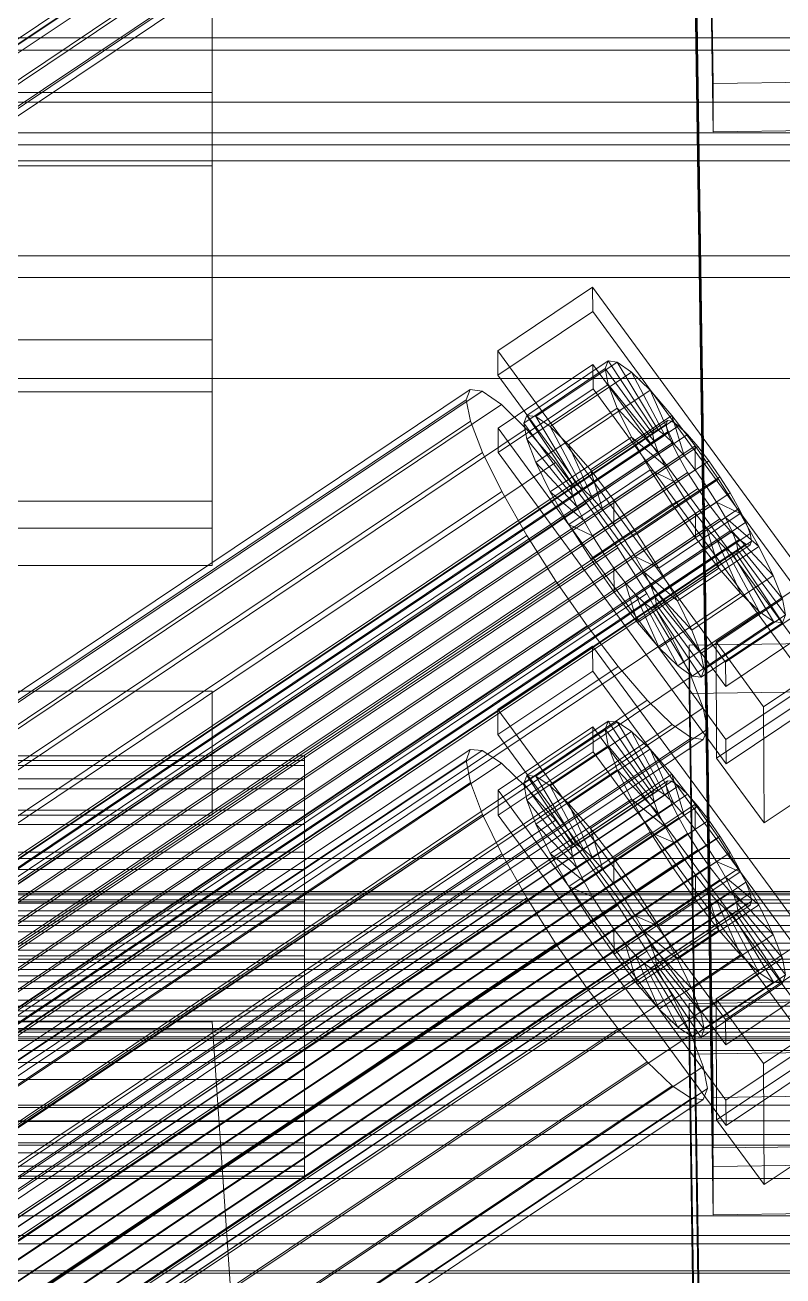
# Model space of a CAD drawing. Header units: millimetres. Extents: x -1970 to 34302, y -65268 to 6837.
# Drawn here: x 277.4 to 369, y -33070.6 to -32919.6 of the extents above; entities that cross this region are included whole.
import ezdxf

# ---------------------------------------------------------------- set-up
doc = ezdxf.new("R2010")
doc.units = ezdxf.units.MM
for name, color, linetype, lineweight in [('frontal_C01', 7, 'Continuous', 0), ('frontal_C02', 7, 'Continuous', 0), ('frontal_C02-briq', 7, 'Continuous', 0), ('frontal_mezcladora', 7, 'Continuous', 0)]:
    doc.layers.add(name, color=color, linetype=linetype, lineweight=lineweight)

msp = doc.modelspace()

# ---------------------------------------------------------------- linework, layer by layer
at = {"layer": 'frontal_C01'}
for p, q in [((360.514, -33049.09), (357.646, -32856.09)), ((360.514, -33055.178), (357.646, -32862.178)), ((175.521, -32989.35), (359.83, -32866.352)), ((173.584, -32990.561), (357.893, -32867.563)), ((175.032, -32990.675), (359.341, -32867.677)), ((425, -32922.624), (-425, -32922.624)), ((450, -32928.902), (-450, -32928.902)), ((-425, -32934.055), (425, -32934.055)), ((450, -32950.066), (-450, -32950.066)), ((-450, -32962.241), (450, -32962.241)), ((334.501, -33002.215), (345.969, -32994.562)), ((345.969, -32994.562), (345.981, -32997.605)), ((345.969, -32994.562), (373.501, -33032.005)), ((345.981, -32997.605), (334.513, -33005.259)), ((373.513, -33035.049), (345.981, -32997.605)), ((334.513, -33005.259), (334.501, -33002.215)), ((362.033, -33039.658), (334.501, -33002.215)), ((338.005, -33010.189), (347.835, -33003.629)), ((339.088, -33010.274), (348.918, -33003.715)), ((347.835, -33003.629), (347.47, -33004.62)), ((348.918, -33003.715), (347.835, -33003.629)), ((347.835, -33003.629), (353.378, -33011.951)), ((350.645, -33004.872), (348.918, -33003.715)), ((348.918, -33003.715), (353.892, -33011.992)), ((334.513, -33005.259), (362.045, -33042.702)), ((334.539, -33011.955), (346.008, -33004.302)), ((337.64, -33011.18), (347.47, -33004.62)), ((340.816, -33011.432), (350.645, -33004.872)), ((346.008, -33004.302), (346.02, -33007.345)), ((346.008, -33004.302), (373.539, -33041.745)), ((347.47, -33004.62), (353.205, -33012.421)), ((347.47, -33004.62), (347.847, -33006.622)), ((352.899, -33007.023), (350.645, -33004.872)), ((350.645, -33004.872), (354.71, -33012.54)), ((146.872, -33130.047), (331.181, -33007.049)), ((331.181, -33007.049), (330.692, -33008.374)), ((332.629, -33007.163), (331.181, -33007.049)), ((338.017, -33013.182), (347.847, -33006.622)), ((343.069, -33013.583), (352.899, -33007.023)), ((347.847, -33006.622), (353.384, -33013.369)), ((347.847, -33006.622), (348.941, -33009.498)), ((355.525, -33010.02), (352.899, -33007.023)), ((352.899, -33007.023), (355.777, -33013.559)), ((-311.15, -33007.822), (311.15, -33007.822)), ((-311.15, -33008.375), (311.15, -33008.375)), ((146.383, -33131.373), (330.692, -33008.374)), ((148.32, -33130.162), (332.629, -33007.163)), ((311.15, -33008.375), (311.15, -33007.822)), ((311.15, -33007.822), (311.15, -33008.999)), ((311.15, -33010.618), (311.15, -33008.375)), ((330.692, -33008.374), (331.197, -33011.051)), ((334.938, -33008.711), (332.629, -33007.163)), ((346.02, -33007.345), (334.551, -33014.999)), ((373.551, -33044.789), (346.02, -33007.345)), ((-311.15, -33008.999), (311.15, -33008.999)), ((150.629, -33131.709), (334.938, -33008.711)), ((311.15, -33008.999), (311.15, -33011.824)), ((337.95, -33011.586), (334.938, -33008.711)), ((339.111, -33016.058), (348.941, -33009.498)), ((345.695, -33016.58), (355.525, -33010.02)), ((348.941, -33009.498), (353.902, -33014.731)), ((348.941, -33009.498), (350.678, -33013.051)), ((358.345, -33013.659), (355.525, -33010.02)), ((355.525, -33010.02), (357.021, -33014.979)), ((-311.15, -33010.618), (311.15, -33010.618)), ((141.045, -33154.006), (354.844, -33011.328)), ((141.218, -33153.536), (355.017, -33010.858)), ((141.731, -33153.577), (355.53, -33010.899)), ((142.549, -33154.125), (356.348, -33011.447)), ((146.887, -33134.049), (331.197, -33011.051)), ((153.641, -33134.584), (337.95, -33011.586)), ((311.15, -33014.401), (311.15, -33010.618)), ((331.197, -33011.051), (332.659, -33014.895)), ((337.64, -33011.18), (338.005, -33010.189)), ((343.376, -33018.981), (337.64, -33011.18)), ((338.017, -33013.182), (337.64, -33011.18)), ((341.461, -33015.592), (337.95, -33011.586)), ((343.549, -33018.511), (338.005, -33010.189)), ((338.005, -33010.189), (339.088, -33010.274)), ((344.062, -33018.552), (339.088, -33010.274)), ((339.088, -33010.274), (340.816, -33011.432)), ((344.88, -33019.1), (340.816, -33011.432)), ((340.816, -33011.432), (343.069, -33013.583)), ((355.017, -33010.858), (354.844, -33011.328)), ((354.844, -33011.328), (355.022, -33012.276)), ((355.53, -33010.899), (355.017, -33010.858)), ((356.348, -33011.447), (355.53, -33010.899)), ((357.415, -33012.466), (356.348, -33011.447)), ((-311.15, -33011.824), (311.15, -33011.824)), ((141.224, -33154.954), (355.022, -33012.276)), ((143.617, -33155.144), (357.415, -33012.466)), ((311.15, -33011.824), (311.15, -33016.106)), ((334.551, -33014.999), (334.539, -33011.955)), ((362.071, -33049.398), (334.539, -33011.955)), ((340.848, -33019.611), (350.678, -33013.051)), ((353.205, -33012.421), (343.376, -33018.981)), ((353.378, -33011.951), (343.549, -33018.511)), ((353.892, -33011.992), (344.062, -33018.552)), ((354.71, -33012.54), (344.88, -33019.1)), ((350.678, -33013.051), (354.725, -33016.415)), ((350.678, -33013.051), (352.938, -33017.04)), ((353.205, -33012.421), (353.378, -33011.951)), ((353.384, -33013.369), (353.205, -33012.421)), ((353.378, -33011.951), (353.892, -33011.992)), ((353.892, -33011.992), (354.71, -33012.54)), ((354.71, -33012.54), (355.777, -33013.559)), ((355.022, -33012.276), (355.541, -33013.638)), ((358.659, -33013.885), (357.415, -33012.466)), ((-311.15, -33014.401), (311.15, -33014.401)), ((141.742, -33156.316), (355.541, -33013.638)), ((144.861, -33156.563), (358.659, -33013.885)), ((311.15, -33019.464), (311.15, -33014.401)), ((343.554, -33019.929), (338.017, -33013.182)), ((339.111, -33016.058), (338.017, -33013.182)), ((345.947, -33020.119), (343.069, -33013.583)), ((343.069, -33013.583), (345.695, -33016.58)), ((353.384, -33013.369), (343.554, -33019.929)), ((355.777, -33013.559), (345.947, -33020.119)), ((358.345, -33013.659), (348.515, -33020.219)), ((353.902, -33014.731), (353.384, -33013.369)), ((355.541, -33013.638), (356.363, -33015.321)), ((355.777, -33013.559), (357.021, -33014.979)), ((358.357, -33016.702), (358.345, -33013.659)), ((361.166, -33017.692), (358.345, -33013.659)), ((359.995, -33015.609), (358.659, -33013.885)), ((-311.15, -33016.106), (311.15, -33016.106)), ((142.565, -33157.999), (356.363, -33015.321)), ((359.995, -33015.609), (146.196, -33158.287)), ((148.35, -33137.893), (332.659, -33014.895)), ((157.152, -33138.591), (341.461, -33015.592)), ((311.15, -33016.106), (311.15, -33021.552)), ((332.659, -33014.895), (334.981, -33019.645)), ((334.551, -33014.999), (362.083, -33052.442)), ((344.073, -33021.291), (339.111, -33016.058)), ((340.848, -33019.611), (339.111, -33016.058)), ((345.231, -33020.457), (341.461, -33015.592)), ((353.902, -33014.731), (344.073, -33021.291)), ((357.021, -33014.979), (347.191, -33021.539)), ((354.725, -33016.415), (353.902, -33014.731)), ((356.363, -33015.321), (357.434, -33017.211)), ((357.021, -33014.979), (358.357, -33016.702)), ((361.332, -33017.52), (359.995, -33015.609)), ((143.635, -33159.888), (357.434, -33017.211)), ((147.533, -33160.197), (361.332, -33017.52)), ((343.108, -33023.599), (352.938, -33017.04)), ((354.725, -33016.415), (344.895, -33022.974)), ((347.191, -33021.539), (345.695, -33016.58)), ((345.695, -33016.58), (348.515, -33020.219)), ((348.527, -33023.262), (358.357, -33016.702)), ((351.336, -33024.252), (361.166, -33017.692)), ((352.938, -33017.04), (355.796, -33018.304)), ((352.938, -33017.04), (355.569, -33021.192)), ((355.796, -33018.304), (354.725, -33016.415)), ((357.434, -33017.211), (358.68, -33019.178)), ((358.357, -33016.702), (359.693, -33018.613)), ((361.166, -33017.692), (359.693, -33018.613)), ((363.797, -33021.844), (361.166, -33017.692)), ((362.578, -33019.487), (361.332, -33017.52)), ((144.881, -33161.855), (358.68, -33019.178)), ((343.549, -33018.511), (343.376, -33018.981)), ((343.376, -33018.981), (343.554, -33019.929)), ((344.062, -33018.552), (343.549, -33018.511)), ((344.88, -33019.1), (344.062, -33018.552)), ((345.947, -33020.119), (344.88, -33019.1)), ((355.796, -33018.304), (345.966, -33024.864)), ((359.693, -33018.613), (349.863, -33025.173)), ((357.042, -33020.271), (355.796, -33018.304)), ((358.68, -33019.178), (360.017, -33021.088)), ((359.693, -33018.613), (360.939, -33020.58)), ((-450, -33020.215), (450, -33020.215)), ((-311.15, -33019.464), (311.15, -33019.464)), ((148.779, -33162.164), (362.578, -33019.487)), ((150.672, -33142.643), (334.981, -33019.645)), ((345.231, -33020.457), (160.922, -33143.455)), ((311.15, -33025.462), (311.15, -33019.464)), ((334.981, -33019.645), (338.003, -33024.977)), ((344.895, -33022.974), (340.848, -33019.611)), ((343.108, -33023.599), (340.848, -33019.611)), ((343.554, -33019.929), (344.073, -33021.291)), ((349.002, -33025.849), (345.231, -33020.457)), ((347.191, -33021.539), (345.947, -33020.119)), ((357.042, -33020.271), (347.212, -33026.831)), ((348.515, -33020.219), (348.527, -33023.262)), ((348.515, -33020.219), (351.336, -33024.252)), ((360.939, -33020.58), (351.109, -33027.14)), ((355.569, -33021.192), (357.042, -33020.271)), ((358.378, -33022.181), (357.042, -33020.271)), ((363.797, -33021.844), (360.939, -33020.58)), ((360.939, -33020.58), (362.01, -33022.469)), ((363.648, -33021.376), (362.578, -33019.487)), ((-311.15, -33021.552), (311.15, -33021.552)), ((146.218, -33163.766), (360.017, -33021.088)), ((149.85, -33164.054), (363.648, -33021.376)), ((311.15, -33021.552), (311.15, -33027.791)), ((344.073, -33021.291), (344.895, -33022.974)), ((345.739, -33027.752), (355.569, -33021.192)), ((348.527, -33023.262), (347.191, -33021.539)), ((358.378, -33022.181), (348.548, -33028.741)), ((353.967, -33028.404), (363.797, -33021.844)), ((355.569, -33021.192), (358.39, -33025.225)), ((358.39, -33025.225), (358.378, -33022.181)), ((359.714, -33023.905), (358.378, -33022.181)), ((360.017, -33021.088), (361.352, -33022.812)), ((364.471, -33023.059), (363.648, -33021.376)), ((366.057, -33025.833), (363.797, -33021.844)), ((147.554, -33165.49), (361.352, -33022.812)), ((150.672, -33165.737), (364.471, -33023.059)), ((345.966, -33024.864), (343.108, -33023.599)), ((345.739, -33027.752), (343.108, -33023.599)), ((344.895, -33022.974), (345.966, -33024.864)), ((349.863, -33025.173), (348.527, -33023.262)), ((362.01, -33022.469), (352.18, -33029.029)), ((361.352, -33022.812), (362.596, -33024.231)), ((366.057, -33025.833), (362.01, -33022.469)), ((362.01, -33022.469), (362.833, -33024.152)), ((364.989, -33024.421), (364.471, -33023.059)), ((-440, -33024.204), (440, -33024.204)), ((-440, -33024.399), (440, -33024.399)), ((-440, -33024.62), (440, -33024.62)), ((-440, -33025.194), (440, -33025.194)), ((148.798, -33166.909), (362.596, -33024.231)), ((149.865, -33167.928), (363.664, -33025.25)), ((151.191, -33167.099), (364.989, -33024.421)), ((153.694, -33147.975), (338.003, -33024.977)), ((338.003, -33024.977), (341.52, -33030.528)), ((345.966, -33024.864), (347.212, -33026.831)), ((348.56, -33031.785), (358.39, -33025.225)), ((349.863, -33025.173), (351.336, -33024.252)), ((351.109, -33027.14), (349.863, -33025.173)), ((359.714, -33023.905), (349.884, -33030.465)), ((351.336, -33024.252), (353.967, -33028.404)), ((362.833, -33024.152), (353.003, -33030.712)), ((358.39, -33025.225), (361.21, -33028.864)), ((361.21, -33028.864), (359.714, -33023.905)), ((360.958, -33025.325), (359.714, -33023.905)), ((362.596, -33024.231), (363.664, -33025.25)), ((367.794, -33029.386), (362.833, -33024.152)), ((362.833, -33024.152), (363.351, -33025.514)), ((363.664, -33025.25), (364.482, -33025.798)), ((365.168, -33025.369), (364.989, -33024.421)), ((-440, -33025.622), (440, -33025.622)), ((-440, -33026.535), (440, -33026.535)), ((311.15, -33025.462), (-311.15, -33025.462)), ((150.683, -33168.476), (364.482, -33025.798)), ((151.196, -33168.517), (364.995, -33025.839)), ((151.369, -33168.047), (365.168, -33025.369)), ((164.693, -33148.847), (349.002, -33025.849)), ((311.15, -33031.988), (311.15, -33025.462)), ((352.519, -33031.4), (349.002, -33025.849)), ((360.958, -33025.325), (351.128, -33031.885)), ((362.025, -33026.343), (352.196, -33032.903)), ((363.351, -33025.514), (353.521, -33032.074)), ((363.53, -33026.463), (353.7, -33033.022)), ((356.228, -33032.393), (366.057, -33025.833)), ((363.836, -33031.861), (360.958, -33025.325)), ((362.025, -33026.343), (360.958, -33025.325)), ((366.09, -33034.012), (362.025, -33026.343)), ((362.843, -33026.892), (362.025, -33026.343)), ((368.888, -33032.262), (363.351, -33025.514)), ((363.351, -33025.514), (363.53, -33026.463)), ((363.53, -33026.463), (363.357, -33026.932)), ((369.265, -33034.263), (363.53, -33026.463)), ((364.482, -33025.798), (364.995, -33025.839)), ((364.995, -33025.839), (365.168, -33025.369)), ((367.794, -33029.386), (366.057, -33025.833)), ((-440, -33027.139), (440, -33027.139)), ((-311.15, -33027.791), (311.15, -33027.791)), ((311.15, -33027.791), (311.15, -33034.399)), ((347.212, -33026.831), (345.739, -33027.752)), ((348.56, -33031.785), (345.739, -33027.752)), ((347.212, -33026.831), (348.548, -33028.741)), ((352.18, -33029.029), (351.109, -33027.14)), ((351.109, -33027.14), (353.967, -33028.404)), ((362.843, -33026.892), (353.014, -33033.452)), ((363.357, -33026.932), (353.527, -33033.492)), ((367.817, -33035.169), (362.843, -33026.892)), ((363.357, -33026.932), (362.843, -33026.892)), ((368.9, -33035.255), (363.357, -33026.932)), ((-440, -33028.329), (440, -33028.329)), ((-440, -33029.068), (440, -33029.068)), ((348.548, -33028.741), (348.56, -33031.785)), ((348.548, -33028.741), (349.884, -33030.465)), ((351.38, -33035.424), (361.21, -33028.864)), ((353.003, -33030.712), (352.18, -33029.029)), ((352.18, -33029.029), (356.228, -33032.393)), ((353.967, -33028.404), (356.228, -33032.393)), ((357.964, -33035.946), (367.794, -33029.386)), ((360.882, -33037.185), (372.35, -33029.532)), ((361.21, -33028.864), (363.836, -33031.861)), ((368.888, -33032.262), (367.794, -33029.386)), ((440, -33030.454), (-440, -33030.454)), ((-440, -33031.279), (440, -33031.279)), ((157.211, -33153.526), (341.52, -33030.528)), ((341.52, -33030.528), (345.291, -33035.92)), ((349.884, -33030.465), (351.38, -33035.424)), ((349.884, -33030.465), (351.128, -33031.885)), ((353.521, -33032.074), (353.003, -33030.712)), ((353.003, -33030.712), (357.964, -33035.946)), ((450, -33032.39), (-450, -33032.39)), ((-440, -33032.766), (440, -33032.766)), ((-311.15, -33031.988), (311.15, -33031.988)), ((168.21, -33154.398), (352.519, -33031.4)), ((311.15, -33038.595), (311.15, -33031.988)), ((351.38, -33035.424), (348.56, -33031.785)), ((351.128, -33031.885), (354.006, -33038.421)), ((351.128, -33031.885), (352.196, -33032.903)), ((355.541, -33036.732), (352.519, -33031.4)), ((353.7, -33033.022), (353.521, -33032.074)), ((353.521, -33032.074), (359.058, -33038.821)), ((354.006, -33038.421), (363.836, -33031.861)), ((356.228, -33032.393), (357.964, -33035.946)), ((359.058, -33038.821), (368.888, -33032.262)), ((373.501, -33032.005), (362.033, -33039.658)), ((363.836, -33031.861), (366.09, -33034.012)), ((369.265, -33034.263), (368.888, -33032.262)), ((-440, -33033.621), (440, -33033.621)), ((352.196, -33032.903), (356.26, -33040.571)), ((352.196, -33032.903), (353.014, -33033.452)), ((353.014, -33033.452), (357.987, -33041.729)), ((353.014, -33033.452), (353.527, -33033.492)), ((353.527, -33033.492), (353.7, -33033.022)), ((353.527, -33033.492), (359.07, -33041.815)), ((353.7, -33033.022), (359.436, -33040.823)), ((356.26, -33040.571), (366.09, -33034.012)), ((359.436, -33040.823), (369.265, -33034.263)), ((366.09, -33034.012), (367.817, -33035.169)), ((368.9, -33035.255), (369.265, -33034.263)), ((-440, -33035.108), (440, -33035.108)), ((-311.15, -33034.399), (311.15, -33034.399)), ((311.15, -33034.399), (311.15, -33040.925)), ((354.006, -33038.421), (351.38, -33035.424)), ((357.987, -33041.729), (367.817, -33035.169)), ((359.07, -33041.815), (368.9, -33035.255)), ((362.045, -33042.702), (373.513, -33035.049)), ((367.817, -33035.169), (368.9, -33035.255)), ((-440, -33035.933), (440, -33035.933)), ((-440, -33037.318), (440, -33037.318)), ((160.982, -33158.918), (345.291, -33035.92)), ((171.232, -33159.73), (355.541, -33036.732)), ((345.291, -33035.92), (349.061, -33040.784)), ((357.863, -33041.482), (355.541, -33036.732)), ((357.964, -33035.946), (359.058, -33038.821)), ((360.939, -33051.795), (360.882, -33037.185)), ((366.618, -33044.986), (360.882, -33037.185)), ((378.086, -33037.333), (366.618, -33044.986)), ((-440, -33038.058), (440, -33038.058)), ((-311.15, -33038.595), (311.15, -33038.595)), ((311.15, -33044.835), (311.15, -33038.595)), ((356.26, -33040.571), (354.006, -33038.421)), ((357.646, -33037.741), (375.644, -33037.498)), ((357.646, -33043.829), (357.646, -33037.741)), ((360.514, -33230.741), (357.646, -33037.741)), ((359.058, -33038.821), (359.436, -33040.823)), ((-440, -33039.248), (440, -33039.248)), ((-440, -33039.852), (440, -33039.852)), ((362.033, -33039.658), (362.045, -33042.702)), ((-440, -33040.765), (440, -33040.765)), ((-440, -33041.192), (440, -33041.192)), ((-440, -33041.766), (440, -33041.766)), ((-311.15, -33040.925), (311.15, -33040.925)), ((164.752, -33163.782), (349.061, -33040.784)), ((173.554, -33164.48), (357.863, -33041.482)), ((311.15, -33040.925), (311.15, -33046.923)), ((349.061, -33040.784), (352.572, -33044.791)), ((357.987, -33041.729), (356.26, -33040.571)), ((359.326, -33045.326), (357.863, -33041.482)), ((359.07, -33041.815), (357.987, -33041.729)), ((359.436, -33040.823), (359.07, -33041.815)), ((373.539, -33041.745), (362.071, -33049.398)), ((-440, -33041.988), (440, -33041.988)), ((-440, -33042.183), (440, -33042.183)), ((-425, -33043.4), (425, -33043.4)), ((-311.15, -33044.835), (311.15, -33044.835)), ((168.263, -33167.789), (352.572, -33044.791)), ((311.15, -33050.281), (311.15, -33044.835)), ((352.572, -33044.791), (355.584, -33047.666)), ((375.644, -33043.586), (357.646, -33043.829)), ((360.514, -33236.829), (357.646, -33043.829)), ((372.408, -33044.142), (360.939, -33051.795)), ((362.083, -33052.442), (373.551, -33044.789)), ((175.016, -33168.324), (359.326, -33045.326)), ((359.83, -33048.002), (359.326, -33045.326)), ((366.618, -33044.986), (366.675, -33059.596)), ((-311.15, -33046.923), (311.15, -33046.923)), ((171.275, -33170.664), (355.584, -33047.666)), ((311.15, -33046.923), (311.15, -33051.986)), ((355.584, -33047.666), (357.893, -33049.213)), ((173.584, -33172.212), (357.893, -33049.213)), ((175.032, -33172.326), (359.341, -33049.328)), ((175.521, -33171), (359.83, -33048.002)), ((357.893, -33049.213), (359.341, -33049.328)), ((359.341, -33049.328), (359.83, -33048.002)), ((378.512, -33048.848), (360.514, -33049.09)), ((360.514, -33049.09), (360.514, -33055.178)), ((362.071, -33049.398), (362.083, -33052.442)), ((-311.15, -33050.281), (311.15, -33050.281)), ((311.15, -33054.563), (311.15, -33050.281)), ((-311.15, -33051.986), (311.15, -33051.986)), ((311.15, -33051.986), (311.15, -33055.769)), ((360.939, -33051.795), (366.675, -33059.596)), ((366.675, -33059.596), (378.143, -33051.943)), ((450, -33053.554), (-450, -33053.554)), ((425, -33054.831), (-425, -33054.831)), ((-311.15, -33054.563), (311.15, -33054.563)), ((311.15, -33057.388), (311.15, -33054.563)), ((360.514, -33055.178), (378.512, -33054.935)), ((-311.15, -33055.769), (311.15, -33055.769)), ((311.15, -33055.769), (311.15, -33058.012)), ((-311.15, -33057.388), (311.15, -33057.388)), ((-311.15, -33058.012), (311.15, -33058.012)), ((311.15, -33058.565), (311.15, -33057.388)), ((311.15, -33058.012), (311.15, -33058.565)), ((425, -33058.862), (-425, -33058.862)), ((-311.15, -33058.565), (311.15, -33058.565)), ((-450, -33065.73), (450, -33065.73)), ((-425, -33070.293), (425, -33070.293))]:
    msp.add_line(p, q, dxfattribs=at)
at = {"layer": 'frontal_C02'}
for p, q in [((360.514, -32926.634), (357.646, -32732.867)), ((360.514, -32932.48), (357.646, -32738.713)), ((360.514, -33057.42), (357.646, -32863.652)), ((173.554, -32990.928), (357.863, -32867.444)), ((360.514, -33063.265), (357.646, -32869.498)), ((168.263, -32993.788), (352.572, -32870.304)), ((175.016, -32994.706), (359.326, -32871.222)), ((171.275, -32996.728), (355.584, -32873.244)), ((175.521, -32997.305), (359.83, -32873.821)), ((173.584, -32998.352), (357.893, -32874.868)), ((175.032, -32998.549), (359.341, -32875.065)), ((300, -32889.462), (300, -32927.714)), ((300, -32936.569), (300, -32900.308)), ((-425, -32921.124), (425, -32921.124)), ((378.512, -32926.391), (360.514, -32926.634)), ((360.514, -32926.634), (360.514, -32932.48)), ((300, -32927.714), (-300, -32927.714)), ((300, -32927.714), (300, -32957.599)), ((425, -32932.6), (-425, -32932.6)), ((360.514, -32932.48), (378.512, -32932.236)), ((425, -32935.971), (-425, -32935.971)), ((300, -32936.569), (-300, -32936.569)), ((300, -32963.86), (300, -32936.569)), ((-425, -32947.447), (425, -32947.447)), ((334.501, -32958.916), (345.969, -32951.233)), ((345.969, -32951.233), (345.981, -32954.155)), ((345.969, -32951.233), (373.501, -32988.826)), ((345.981, -32954.155), (334.513, -32961.839)), ((373.513, -32991.748), (345.981, -32954.155)), ((300, -32957.599), (-300, -32957.599)), ((300, -32957.599), (300, -32977.08)), ((334.513, -32961.839), (334.501, -32958.916)), ((362.033, -32996.509), (334.501, -32958.916)), ((338.005, -32966.708), (347.835, -32960.122)), ((339.088, -32966.855), (348.918, -32960.269)), ((347.835, -32960.122), (347.47, -32961.052)), ((348.918, -32960.269), (347.835, -32960.122)), ((347.835, -32960.122), (353.378, -32968.443)), ((350.645, -32961.484), (348.918, -32960.269)), ((348.918, -32960.269), (353.892, -32968.513)), ((334.539, -32968.269), (346.008, -32960.585)), ((337.64, -32967.638), (347.47, -32961.052)), ((340.816, -32968.07), (350.645, -32961.484)), ((346.008, -32960.585), (346.02, -32963.508)), ((346.008, -32960.585), (373.539, -32998.178)), ((347.47, -32961.052), (353.205, -32968.884)), ((347.47, -32961.052), (347.847, -32962.996)), ((352.899, -32963.683), (350.645, -32961.484)), ((350.645, -32961.484), (354.71, -32969.088)), ((334.513, -32961.839), (362.045, -32999.432)), ((338.017, -32969.582), (347.847, -32962.996)), ((347.847, -32962.996), (353.384, -32969.805)), ((347.847, -32962.996), (348.941, -32965.822)), ((300, -32963.86), (-300, -32963.86)), ((146.383, -33088.305), (330.692, -32964.821)), ((146.872, -33087.061), (331.181, -32963.577)), ((148.32, -33087.258), (332.629, -32963.774)), ((300, -32980.321), (300, -32963.86)), ((331.181, -32963.577), (330.692, -32964.821)), ((330.692, -32964.821), (331.197, -32967.42)), ((332.629, -32963.774), (331.181, -32963.577)), ((334.938, -32965.398), (332.629, -32963.774)), ((346.02, -32963.508), (334.551, -32971.191)), ((343.069, -32970.269), (352.899, -32963.683)), ((373.551, -33001.101), (346.02, -32963.508)), ((355.525, -32966.717), (352.899, -32963.683)), ((352.899, -32963.683), (355.777, -32970.13)), ((150.629, -33088.882), (334.938, -32965.398)), ((337.95, -32968.338), (334.938, -32965.398)), ((339.111, -32972.408), (348.941, -32965.822)), ((348.941, -32965.822), (353.902, -32971.143)), ((348.941, -32965.822), (350.678, -32969.337)), ((141.045, -33111.028), (354.844, -32967.786)), ((141.218, -33110.587), (355.017, -32967.346)), ((141.731, -33110.657), (355.53, -32967.415)), ((146.887, -33090.904), (331.197, -32967.42)), ((331.197, -32967.42), (332.659, -32971.198)), ((337.64, -32967.638), (338.005, -32966.708)), ((343.376, -32975.47), (337.64, -32967.638)), ((338.017, -32969.582), (337.64, -32967.638)), ((343.549, -32975.029), (338.005, -32966.708)), ((338.005, -32966.708), (339.088, -32966.855)), ((344.062, -32975.099), (339.088, -32966.855)), ((339.088, -32966.855), (340.816, -32968.07)), ((345.695, -32973.303), (355.525, -32966.717)), ((355.017, -32967.346), (354.844, -32967.786)), ((354.844, -32967.786), (355.022, -32968.707)), ((355.53, -32967.415), (355.017, -32967.346)), ((358.345, -32970.379), (355.525, -32966.717)), ((355.525, -32966.717), (357.021, -32971.567)), ((356.348, -32967.991), (355.53, -32967.415)), ((141.224, -33111.949), (355.022, -32968.707)), ((142.549, -33111.232), (356.348, -32967.991)), ((143.617, -33112.274), (357.415, -32969.033)), ((153.641, -33091.822), (337.95, -32968.338)), ((334.551, -32971.191), (334.539, -32968.269)), ((362.071, -33005.862), (334.539, -32968.269)), ((341.461, -32972.394), (337.95, -32968.338)), ((344.88, -32975.674), (340.816, -32968.07)), ((340.816, -32968.07), (343.069, -32970.269)), ((340.848, -32975.923), (350.678, -32969.337)), ((353.205, -32968.884), (343.376, -32975.47)), ((353.378, -32968.443), (343.549, -32975.029)), ((353.892, -32968.513), (344.062, -32975.099)), ((354.71, -32969.088), (344.88, -32975.674)), ((350.678, -32969.337), (354.725, -32972.808)), ((350.678, -32969.337), (352.938, -32973.301)), ((353.205, -32968.884), (353.378, -32968.443)), ((353.384, -32969.805), (353.205, -32968.884)), ((353.378, -32968.443), (353.892, -32968.513)), ((353.892, -32968.513), (354.71, -32969.088)), ((354.71, -32969.088), (355.777, -32970.13)), ((355.022, -32968.707), (355.541, -32970.046)), ((357.415, -32969.033), (356.348, -32967.991)), ((358.659, -32970.47), (357.415, -32969.033)), ((141.742, -33113.287), (355.541, -32970.046)), ((144.861, -33113.711), (358.659, -32970.47)), ((343.554, -32976.391), (338.017, -32969.582)), ((339.111, -32972.408), (338.017, -32969.582)), ((345.947, -32976.716), (343.069, -32970.269)), ((343.069, -32970.269), (345.695, -32973.303)), ((353.384, -32969.805), (343.554, -32976.391)), ((355.777, -32970.13), (345.947, -32976.716)), ((358.345, -32970.379), (348.515, -32976.965)), ((353.902, -32971.143), (353.384, -32969.805)), ((355.541, -32970.046), (356.363, -32971.711)), ((355.777, -32970.13), (357.021, -32971.567)), ((358.357, -32973.302), (358.345, -32970.379)), ((361.166, -32974.42), (358.345, -32970.379)), ((359.995, -32972.204), (358.659, -32970.47)), ((142.565, -33114.952), (356.363, -32971.711)), ((359.995, -32972.204), (146.196, -33115.446)), ((148.35, -33094.682), (332.659, -32971.198)), ((332.659, -32971.198), (334.981, -32975.896)), ((334.551, -32971.191), (362.083, -33008.784)), ((353.902, -32971.143), (344.073, -32977.729)), ((357.021, -32971.567), (347.191, -32978.153)), ((354.725, -32972.808), (353.902, -32971.143)), ((356.363, -32971.711), (357.434, -32973.589)), ((357.021, -32971.567), (358.357, -32973.302)), ((361.332, -32974.118), (359.995, -32972.204)), ((143.635, -33116.83), (357.434, -32973.589)), ((157.152, -33095.878), (341.461, -32972.394)), ((344.073, -32977.729), (339.111, -32972.408)), ((340.848, -32975.923), (339.111, -32972.408)), ((345.231, -32977.29), (341.461, -32972.394)), ((343.108, -32979.887), (352.938, -32973.301)), ((354.725, -32972.808), (344.895, -32979.394)), ((347.191, -32978.153), (345.695, -32973.303)), ((345.695, -32973.303), (348.515, -32976.965)), ((348.527, -32979.888), (358.357, -32973.302)), ((352.938, -32973.301), (355.796, -32974.686)), ((352.938, -32973.301), (355.569, -32977.445)), ((355.796, -32974.686), (354.725, -32972.808)), ((357.434, -32973.589), (358.68, -32975.551)), ((358.357, -32973.302), (359.693, -32975.216)), ((147.533, -33117.36), (361.332, -32974.118)), ((343.549, -32975.029), (343.376, -32975.47)), ((344.062, -32975.099), (343.549, -32975.029)), ((344.88, -32975.674), (344.062, -32975.099)), ((355.796, -32974.686), (345.966, -32981.272)), ((359.693, -32975.216), (349.863, -32981.802)), ((351.336, -32981.006), (361.166, -32974.42)), ((357.042, -32976.649), (355.796, -32974.686)), ((361.166, -32974.42), (359.693, -32975.216)), ((359.693, -32975.216), (360.939, -32977.179)), ((363.797, -32978.564), (361.166, -32974.42)), ((362.578, -32976.081), (361.332, -32974.118)), ((144.881, -33118.793), (358.68, -32975.551)), ((148.779, -33119.323), (362.578, -32976.081)), ((150.672, -33099.38), (334.981, -32975.896)), ((334.981, -32975.896), (338.003, -32981.196)), ((344.895, -32979.394), (340.848, -32975.923)), ((343.108, -32979.887), (340.848, -32975.923)), ((343.376, -32975.47), (343.554, -32976.391)), ((343.554, -32976.391), (344.073, -32977.729)), ((345.947, -32976.716), (344.88, -32975.674)), ((347.191, -32978.153), (345.947, -32976.716)), ((357.042, -32976.649), (347.212, -32983.235)), ((355.569, -32977.445), (357.042, -32976.649)), ((358.378, -32978.563), (357.042, -32976.649)), ((358.68, -32975.551), (360.017, -32977.465)), ((363.648, -32977.959), (362.578, -32976.081)), ((300, -32977.08), (-300, -32977.08)), ((146.218, -33120.707), (360.017, -32977.465)), ((149.85, -33121.2), (363.648, -32977.959)), ((345.231, -32977.29), (160.922, -33100.774)), ((300, -32977.08), (300, -32984.83)), ((344.073, -32977.729), (344.895, -32979.394)), ((349.002, -32982.692), (345.231, -32977.29)), ((345.739, -32984.031), (355.569, -32977.445)), ((348.527, -32979.888), (347.191, -32978.153)), ((348.515, -32976.965), (348.527, -32979.888)), ((348.515, -32976.965), (351.336, -32981.006)), ((360.939, -32977.179), (351.109, -32983.765)), ((355.569, -32977.445), (358.39, -32981.486)), ((360.017, -32977.465), (361.352, -32979.2)), ((363.797, -32978.564), (360.939, -32977.179)), ((360.939, -32977.179), (362.01, -32979.057)), ((364.471, -32979.624), (363.648, -32977.959)), ((147.554, -33122.441), (361.352, -32979.2)), ((150.672, -33122.865), (364.471, -32979.624)), ((345.966, -32981.272), (343.108, -32979.887)), ((345.739, -32984.031), (343.108, -32979.887)), ((344.895, -32979.394), (345.966, -32981.272)), ((349.863, -32981.802), (348.527, -32979.888)), ((358.378, -32978.563), (348.548, -32985.149)), ((362.01, -32979.057), (352.18, -32985.643)), ((353.967, -32985.15), (363.797, -32978.564)), ((358.39, -32981.486), (358.378, -32978.563)), ((359.714, -32980.298), (358.378, -32978.563)), ((361.352, -32979.2), (362.596, -32980.637)), ((366.057, -32982.528), (362.01, -32979.057)), ((362.01, -32979.057), (362.833, -32980.722)), ((366.057, -32982.528), (363.797, -32978.564)), ((364.989, -32980.963), (364.471, -32979.624)), ((300, -32980.321), (-300, -32980.321)), ((148.798, -33123.879), (362.596, -32980.637)), ((151.191, -33124.204), (364.989, -32980.963)), ((153.694, -33104.68), (338.003, -32981.196)), ((300, -32984.83), (300, -32980.321)), ((338.003, -32981.196), (341.52, -32986.736)), ((345.966, -32981.272), (347.212, -32983.235)), ((349.863, -32981.802), (351.336, -32981.006)), ((359.714, -32980.298), (349.884, -32986.883)), ((351.336, -32981.006), (353.967, -32985.15)), ((362.833, -32980.722), (353.003, -32987.307)), ((361.21, -32985.148), (359.714, -32980.298)), ((360.958, -32981.735), (359.714, -32980.298)), ((362.596, -32980.637), (363.664, -32981.679)), ((367.794, -32986.043), (362.833, -32980.722)), ((362.833, -32980.722), (363.351, -32982.06)), ((365.168, -32981.884), (364.989, -32980.963)), ((149.865, -33124.92), (363.664, -32981.679)), ((150.683, -33125.496), (364.482, -32982.254)), ((151.196, -33125.566), (364.995, -32982.324)), ((151.369, -33125.125), (365.168, -32981.884)), ((164.693, -33106.176), (349.002, -32982.692)), ((348.56, -32988.071), (358.39, -32981.486)), ((352.519, -32988.231), (349.002, -32982.692)), ((351.109, -32983.765), (349.863, -32981.802)), ((360.958, -32981.735), (351.128, -32988.321)), ((362.025, -32982.777), (352.196, -32989.362)), ((363.351, -32982.06), (353.521, -32988.646)), ((356.228, -32989.114), (366.057, -32982.528)), ((358.39, -32981.486), (361.21, -32985.148)), ((363.836, -32988.182), (360.958, -32981.735)), ((362.025, -32982.777), (360.958, -32981.735)), ((366.09, -32990.381), (362.025, -32982.777)), ((362.843, -32983.352), (362.025, -32982.777)), ((368.888, -32988.869), (363.351, -32982.06)), ((363.351, -32982.06), (363.53, -32982.981)), ((363.664, -32981.679), (364.482, -32982.254)), ((364.482, -32982.254), (364.995, -32982.324)), ((364.995, -32982.324), (365.168, -32981.884)), ((367.794, -32986.043), (366.057, -32982.528)), ((347.212, -32983.235), (345.739, -32984.031)), ((348.56, -32988.071), (345.739, -32984.031)), ((347.212, -32983.235), (348.548, -32985.149)), ((352.18, -32985.643), (351.109, -32983.765)), ((351.109, -32983.765), (353.967, -32985.15)), ((362.843, -32983.352), (353.014, -32989.938)), ((363.357, -32983.422), (353.527, -32990.008)), ((363.53, -32982.981), (353.7, -32989.567)), ((367.817, -32991.596), (362.843, -32983.352)), ((363.357, -32983.422), (362.843, -32983.352)), ((363.53, -32982.981), (363.357, -32983.422)), ((368.9, -32991.743), (363.357, -32983.422)), ((369.265, -32990.813), (363.53, -32982.981)), ((300, -32984.83), (-300, -32984.83)), ((348.548, -32985.149), (348.56, -32988.071)), ((348.548, -32985.149), (349.884, -32986.883)), ((351.38, -32991.734), (361.21, -32985.148)), ((353.003, -32987.307), (352.18, -32985.643)), ((352.18, -32985.643), (356.228, -32989.114)), ((353.967, -32985.15), (356.228, -32989.114)), ((361.21, -32985.148), (363.836, -32988.182)), ((157.211, -33110.219), (341.52, -32986.736)), ((341.52, -32986.736), (345.291, -32992.137)), ((349.884, -32986.883), (351.38, -32991.734)), ((349.884, -32986.883), (351.128, -32988.321)), ((353.521, -32988.646), (353.003, -32987.307)), ((353.003, -32987.307), (357.964, -32992.629)), ((357.964, -32992.629), (367.794, -32986.043)), ((360.882, -32994.066), (372.35, -32986.383)), ((368.888, -32988.869), (367.794, -32986.043)), ((168.21, -33111.715), (352.519, -32988.231)), ((351.38, -32991.734), (348.56, -32988.071)), ((351.128, -32988.321), (354.006, -32994.768)), ((351.128, -32988.321), (352.196, -32989.362)), ((355.541, -32993.531), (352.519, -32988.231)), ((353.7, -32989.567), (353.521, -32988.646)), ((353.521, -32988.646), (359.058, -32995.455)), ((354.006, -32994.768), (363.836, -32988.182)), ((359.058, -32995.455), (368.888, -32988.869)), ((373.501, -32988.826), (362.033, -32996.509)), ((363.836, -32988.182), (366.09, -32990.381)), ((369.265, -32990.813), (368.888, -32988.869)), ((352.196, -32989.362), (356.26, -32996.967)), ((352.196, -32989.362), (353.014, -32989.938)), ((353.014, -32989.938), (357.987, -32998.182)), ((353.014, -32989.938), (353.527, -32990.008)), ((353.527, -32990.008), (353.7, -32989.567)), ((353.527, -32990.008), (359.07, -32998.329)), ((353.7, -32989.567), (359.436, -32997.399)), ((356.228, -32989.114), (357.964, -32992.629)), ((356.26, -32996.967), (366.09, -32990.381)), ((366.09, -32990.381), (367.817, -32991.596)), ((354.006, -32994.768), (351.38, -32991.734)), ((357.987, -32998.182), (367.817, -32991.596)), ((359.07, -32998.329), (368.9, -32991.743)), ((359.436, -32997.399), (369.265, -32990.813)), ((362.045, -32999.432), (373.513, -32991.748)), ((367.817, -32991.596), (368.9, -32991.743)), ((368.9, -32991.743), (369.265, -32990.813)), ((160.982, -33115.621), (345.291, -32992.137)), ((171.232, -33117.015), (355.541, -32993.531)), ((345.291, -32992.137), (349.061, -32997.033)), ((357.863, -32998.23), (355.541, -32993.531)), ((357.964, -32992.629), (359.058, -32995.455)), ((356.26, -32996.967), (354.006, -32994.768)), ((357.646, -32994.438), (375.644, -32994.194)), ((357.646, -33000.283), (357.646, -32994.438)), ((360.514, -33188.205), (357.646, -32994.438)), ((360.939, -33008.095), (360.882, -32994.066)), ((366.618, -33001.898), (360.882, -32994.066)), ((378.086, -32994.214), (366.618, -33001.898)), ((359.058, -32995.455), (359.436, -32997.399)), ((362.033, -32996.509), (362.045, -32999.432)), ((164.752, -33120.517), (349.061, -32997.033)), ((349.061, -32997.033), (352.572, -33001.089)), ((357.987, -32998.182), (356.26, -32996.967)), ((359.436, -32997.399), (359.07, -32998.329)), ((173.554, -33121.714), (357.863, -32998.23)), ((359.326, -33002.007), (357.863, -32998.23)), ((359.07, -32998.329), (357.987, -32998.182)), ((373.539, -32998.178), (362.071, -33005.862)), ((375.644, -33000.04), (357.646, -33000.283)), ((360.514, -33194.05), (357.646, -33000.283)), ((372.408, -33000.411), (360.939, -33008.095)), ((168.263, -33124.573), (352.572, -33001.089)), ((175.016, -33125.491), (359.326, -33002.007)), ((352.572, -33001.089), (355.584, -33004.029)), ((359.83, -33004.607), (359.326, -33002.007)), ((362.083, -33008.784), (373.551, -33001.101)), ((366.618, -33001.898), (366.675, -33015.927)), ((171.275, -33127.513), (355.584, -33004.029)), ((355.584, -33004.029), (357.893, -33005.653)), ((175.521, -33128.09), (359.83, -33004.607)), ((359.341, -33005.85), (359.83, -33004.607)), ((173.584, -33129.137), (357.893, -33005.653)), ((175.032, -33129.334), (359.341, -33005.85)), ((357.893, -33005.653), (359.341, -33005.85)), ((362.071, -33005.862), (362.083, -33008.784)), ((360.939, -33008.095), (366.675, -33015.927)), ((366.675, -33015.927), (378.143, -33008.243)), ((-425, -33051.909), (425, -33051.909)), ((378.512, -33057.176), (360.514, -33057.42)), ((360.514, -33057.42), (360.514, -33063.265)), ((360.514, -33063.265), (378.512, -33063.022)), ((425, -33063.385), (-425, -33063.385)), ((425, -33066.756), (-425, -33066.756))]:
    msp.add_line(p, q, dxfattribs=at)
at = {"layer": 'frontal_C02-briq'}
for p, q in [((-300, -33039.939), (300, -33039.939)), ((300, -33039.939), (320, -33332.75))]:
    msp.add_line(p, q, dxfattribs=at)
at = {"layer": 'frontal_mezcladora'}
for p, q in [((275, -33000), (300, -33000)), ((300, -33015), (300, -33000)), ((275, -33015), (300, -33015)), ((575, -33050), (-575, -33050)), ((-575, -33070), (575, -33070))]:
    msp.add_line(p, q, dxfattribs=at)

doc.saveas('drawing.dxf')
